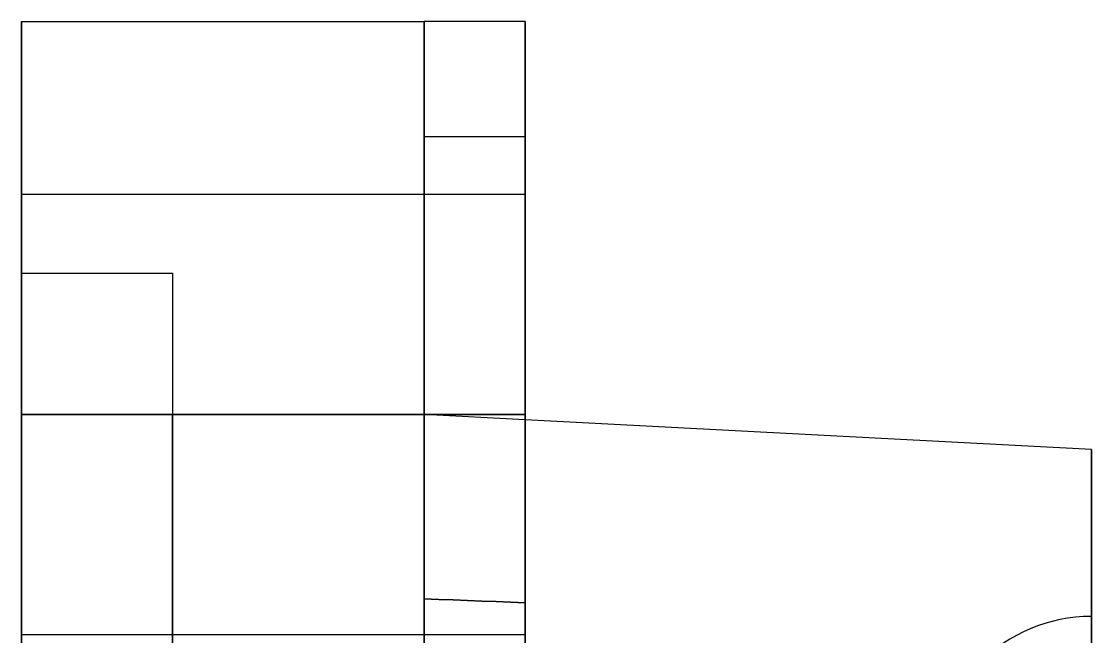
# Model space of a CAD drawing. Header units: millimetres. Extents: x 150937 to 394412, y 327166 to 584759.
# Drawn here: x 230064.89 to 230098.89, y 402609.04 to 402628.6 of the extents above; entities that cross this region are included whole.
import ezdxf

# ---------------------------------------------------------------- set-up
doc = ezdxf.new("R2010")
doc.units = ezdxf.units.MM
doc.layers.add('MAIN-1', color=7, linetype='Continuous')

# ---------------------------------------------------------------- blocks, each defined once
blk = doc.blocks.new('Bearing_ucf207')
at = {"layer": 'MAIN-1'}
for p, q in [((0, 58.5), (0, 58.5)), ((0, 46), (0, 58.5)), ((0, 58.5), (0, 46)), ((0, 58.5), (12.8, 58.5)), ((0, 58.5), (12.8, 58.5)), ((12.8, 58.5), (12.8, 46)), ((12.8, 54.839), (12.8, 58.5)), ((12.8, 58.5), (12.8, 58.5)), ((12.8, 58.5), (12.8, 54.839)), ((12.8, 46), (12.8, 58.5)), ((16, 58.5), (12.8, 58.5)), ((16, 58.5), (12.8, 58.5)), ((16, 58.5), (16, 37.161)), ((16, 37.161), (16, 58.5)), ((16, 58.5), (16, 54.839)), ((12.8, 54.839), (16, 54.839)), ((12.8, 40.142), (12.8, 54.839)), ((12.8, 54.839), (12.8, 40.142)), ((12.8, 54.839), (16, 54.839)), ((16, 40.019), (16, 54.839)), ((16, 54.839), (16, 40.019)), ((0, 46), (0, 53)), ((0, 46), (0, 53)), ((16, 53), (0, 53)), ((16, 53), (0, 53)), ((16, 53), (16, 46)), ((16, 53), (16, 46)), ((0, 46), (0, 50.5)), ((0, 50.5), (0, 50.5)), ((0, 46), (0, 50.5)), ((0, 50.5), (4.8, 50.5)), ((0, 50.5), (4.8, 50.5)), ((4.8, 50.5), (4.8, 46)), ((4.8, 50.5), (4.8, 46)), ((4.8, 50.5), (4.8, 50.5)), ((0, -46), (0, 46)), ((0, 46), (0, -46)), ((0, 31), (0, 46)), ((0, 46), (0, 31)), ((0, 39), (0, 46)), ((0, 39), (0, 46)), ((16, 46), (0, 46)), ((0, 46), (16, 46)), ((16, 46), (0, 46)), ((0, 46), (16, 46)), ((0, 46), (4.8, 46)), ((0, 46), (4.8, 46)), ((0, 46), (12.8, 46)), ((0, 46), (12.8, 46)), ((4.8, 46), (4.8, 31)), ((4.8, 31), (4.8, 46)), ((12.8, 46), (12.8, 40.142)), ((12.8, 46), (12.8, 37.161)), ((12.8, -46), (12.8, 46)), ((12.8, 37.161), (12.8, 46)), ((12.8, 46), (12.8, -46)), ((16, 45.832), (12.8, 46)), ((16, 46), (16, 39)), ((16, 46), (16, 39)), ((34, 44.889), (16, 45.832)), ((34, 0), (34, 44.889)), ((34, 44.889), (34, 0)), ((13.258, 40.124), (12.8, 40.142)), ((12.8, 40.142), (13.258, 40.124)), ((13.716, 40.107), (13.258, 40.124)), ((13.258, 40.124), (13.716, 40.107)), ((14.173, 40.089), (13.716, 40.107)), ((13.716, 40.107), (14.173, 40.089)), ((14.63, 40.071), (14.173, 40.089)), ((14.173, 40.089), (14.63, 40.071)), ((15.087, 40.054), (14.63, 40.071)), ((14.63, 40.071), (15.087, 40.054)), ((15.544, 40.036), (15.087, 40.054)), ((15.087, 40.054), (15.544, 40.036)), ((16, 40.019), (15.544, 40.036)), ((15.544, 40.036), (16, 40.019)), ((16, 22.341), (16, 40.019)), ((16, 40.019), (16, 22.341)), ((34, -39.583), (34, 39.583)), ((34, 39.583), (34, -39.583)), ((16, 39), (0, 39)), ((16, 39), (0, 39))]:
    blk.add_line(p, q, dxfattribs=at)
blk.add_arc((34, 34.583), 5, 90, 180, dxfattribs=at)

msp = doc.modelspace()

# ---------------------------------------------------------------- block references
msp.add_blockref('Bearing_ucf207', (230064.894, 402570.103))

doc.saveas('drawing.dxf')
